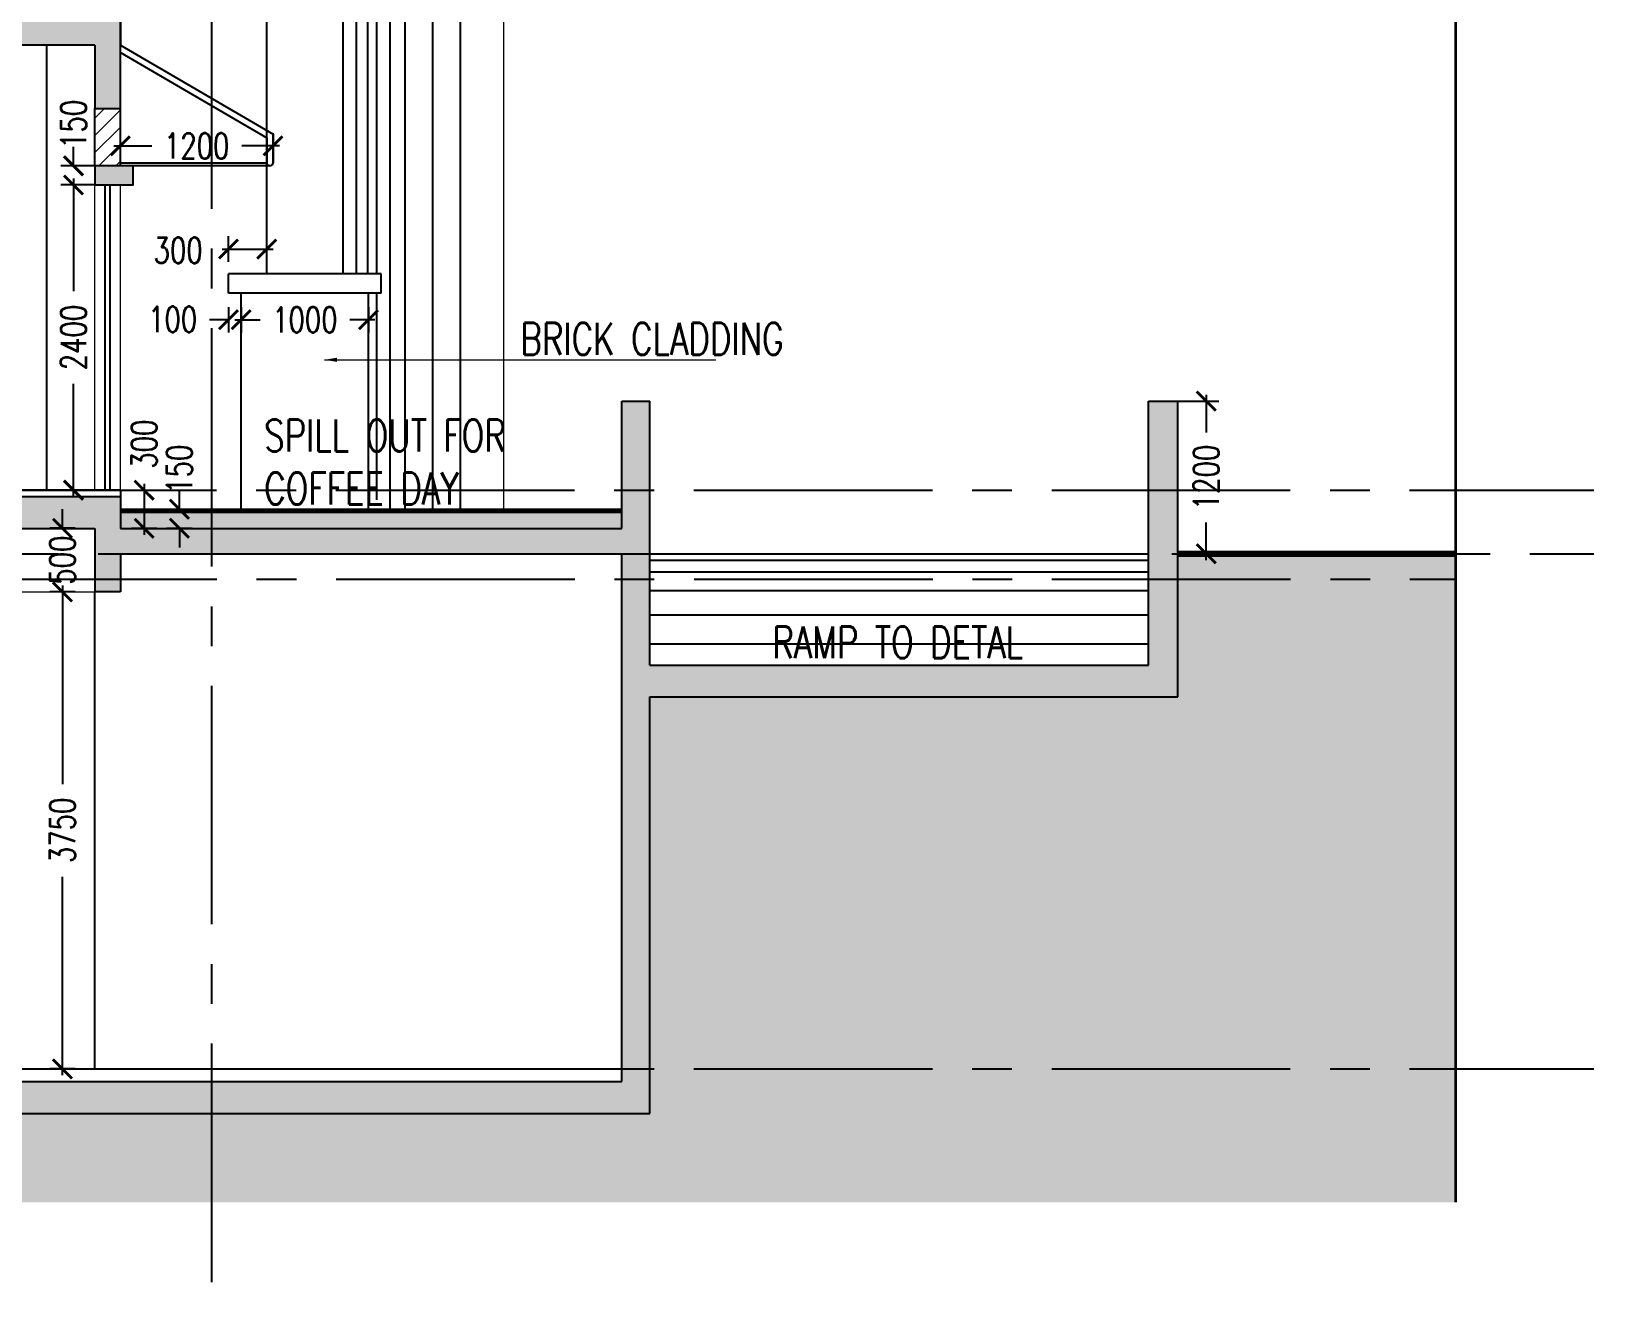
# Model space of a CAD drawing. Extents: x -3644356 to -3532817, y -18707075 to -18638610.
# Drawn here: x -3592342 to -3580064, y -18668627 to -18658591 of the extents above; entities that cross this region are included whole.
import ezdxf

# ---------------------------------------------------------------- set-up
doc = ezdxf.new("R2010")
doc.units = 0
doc.header["$LTSCALE"] = 0.5
doc.header["$PDMODE"] = 3
for name, pattern in [('CENTER', [50.8, 31.75, -6.35, 6.35, -6.35]), ('CENTER2', [1.125, 0.75, -0.125, 0.125, -0.125]), ('CONTINULUS', [0]), ('DASHED', [19.05, 12.7, -6.35])]:
    doc.linetypes.add(name, pattern=pattern)
for name, color, linetype, lineweight in [('A- GLAZING', 5, 'Continuous', 9), ('A- LIGHT LINE', 8, 'Continuous', 9), ('A-DETL-GENF', 92, 'Continuous', 9), ('A-ELE 04', 6, 'Continuous', 9), ('A-ELE 07', 8, 'Continuous', 9), ('A-PARAPET WALL', 4, 'Continuous', 25), ('A-WALL HATCH', 8, 'Continuous', 9)]:
    doc.layers.add(name, color=color, linetype=linetype, lineweight=lineweight)
for name, color, linetype in [('A-BEAM AND SLAB', 7, 'Continuous'), ('A-BEAM HATCH', 252, 'Continuous'), ('A-DIMS', 1, 'Continuous'), ('A-ELE 02', 4, 'Continuous'), ('A-SETBACK', 2, 'DASHED'), ('A-SITE BOUNDARY', 7, 'CENTER'), ('A-SLAB SINING', 252, 'Continuous'), ('A-SLABS', 1, 'Continuous'), ('A-TXTROOM', 3, 'Continuous'), ('A-WALL', 2, 'Continuous'), ('S-GRID', 252, 'CENTER2')]:
    doc.layers.add(name, color=color, linetype=linetype)
doc.styles.add('DIM 100', font='romans.shx', dxfattribs={"width": 0.8})
doc.styles.add('ROMANS', font='romans.shx', dxfattribs={"width": 0.75})
doc.dimstyles.new('1_100 MJR', dxfattribs={"dimscale": 100, "dimtxt": 1.75, "dimasz": 1, "dimexe": 1, "dimexo": 0, "dimgap": 0.09, "dimtad": 0, "dimdsep": 46, "dimtxsty": 'DIM 100', "dimblk": 'ARCHTICK', "dimcen": 0.09, "dimdle": 1, "dimclrd": 8, "dimclre": 8, "dimclrt": 256, "dimazin": 0, "dimtfac": 1, "dimtofl": 0, "dimtmove": 1, "dimatfit": 3, "dimfxl": 0, "dimtolj": 1, "dimtzin": 0, "dimlwd": -1, "dimlwe": -1, "dimarcsym": 0})
doc.dimstyles.new('DIMM-100', dxfattribs={"dimscale": 100, "dimtxt": 2, "dimasz": 1.5, "dimexe": 1, "dimexo": 0, "dimgap": 1, "dimtad": 0, "dimdec": 0, "dimzin": 0, "dimdsep": 46, "dimtxsty": 'ROMANS', "dimblk": 'ARCHTICK', "dimcen": 1.5, "dimdle": 0.5, "dimclrd": 8, "dimclre": 8, "dimclrt": 4, "dimazin": 0, "dimtfac": 1, "dimtdec": 0, "dimtix": 1, "dimtofl": 0, "dimtmove": 2, "dimatfit": 3, "dimldrblk": 'DOT', "dimfxl": 0, "dimtolj": 1, "dimtzin": 0, "dimarcsym": 0})

# ---------------------------------------------------------------- blocks, each defined once
blk = doc.blocks.new('_ArchTick')
at = {"color": 0, "linetype": 'ByBlock', "const_width": 0.15}
blk.add_lwpolyline([(-0.5, -0.5), (0.5, 0.5)], dxfattribs=at)
blk = doc.blocks.new('*D45')
at = {"layer": 'A-DIMS', "color": 8, "lineweight": -2, "transparency": 16777216}
for p, q in [((-3590792, -18660759), (-3590792, -18660959)), ((-3590692, -18660759), (-3590692, -18660959))]:
    blk.add_line(p, q, dxfattribs=at)
at = {"layer": 'A-DIMS', "color": 8, "linetype": 'CONTINULUS', "lineweight": -2, "transparency": 16777216}
for p, q in [((-3590792, -18660859), (-3590942, -18660859)), ((-3590692, -18660859), (-3590542, -18660859))]:
    blk.add_line(p, q, dxfattribs=at)
at = {"layer": 'Defpoints', "color": 0, "transparency": 16777216}
for p in [(-3590792, -18660649), (-3590692, -18660649), (-3590792, -18660859)]:
    blk.add_point(p, dxfattribs=at)
at = {"layer": 'A-DIMS', "color": 8, "lineweight": -2, "transparency": 16777216, "xscale": 150, "yscale": 150, "zscale": 150}
blk.add_blockref('_ArchTick', (-3590792, -18660859), dxfattribs=at)
at = {"layer": 'A-DIMS', "color": 8, "lineweight": -2, "transparency": 16777216, "xscale": 150, "yscale": 150, "zscale": 150, "rotation": 180}
blk.add_blockref('_ArchTick', (-3590692, -18660859), dxfattribs=at)
at = {"layer": 'A-DIMS', "color": 4, "transparency": 16777216, "insert": (-3591231, -18660856), "char_height": 200, "attachment_point": 5, "style": 'ROMANS'}
blk.add_mtext('\\A1;100', dxfattribs=at)
blk = doc.blocks.new('_Dot')
at = {"color": 0, "linetype": 'ByBlock', "lineweight": -2}
blk.add_line((-0.5, 0), (-1, 0), dxfattribs=at)
at = {"color": 0, "linetype": 'ByBlock', "const_width": 0.5}
blk.add_lwpolyline([(-0.25, 0, 1), (0.25, 0, 1)], format="xyb", close=True, dxfattribs=at)
blk = doc.blocks.new('*D46')
at = {"layer": 'A-DIMS', "color": 8, "lineweight": -2, "transparency": 16777216}
for p, q in [((-3590792, -18660403), (-3590792, -18660203)), ((-3590492, -18660403), (-3590492, -18660203))]:
    blk.add_line(p, q, dxfattribs=at)
at = {"layer": 'A-DIMS', "color": 8, "linetype": 'CONTINULUS', "lineweight": -2, "transparency": 16777216}
blk.add_line((-3590842, -18660303), (-3590442, -18660303), dxfattribs=at)
at = {"layer": 'Defpoints', "color": 0, "transparency": 16777216}
for p in [(-3590492, -18660303), (-3590792, -18660499), (-3590492, -18660499)]:
    blk.add_point(p, dxfattribs=at)
at = {"layer": 'A-DIMS', "color": 8, "lineweight": -2, "transparency": 16777216, "xscale": 150, "yscale": 150, "zscale": 150, "rotation": 180}
blk.add_blockref('_ArchTick', (-3590792, -18660303), dxfattribs=at)
at = {"layer": 'A-DIMS', "color": 8, "lineweight": -2, "transparency": 16777216, "xscale": 150, "yscale": 150, "zscale": 150}
blk.add_blockref('_ArchTick', (-3590492, -18660303), dxfattribs=at)
at = {"layer": 'A-DIMS', "color": 4, "transparency": 16777216, "insert": (-3591188, -18660313), "char_height": 200, "attachment_point": 5, "style": 'ROMANS'}
blk.add_mtext('\\A1;300', dxfattribs=at)
blk = doc.blocks.new('*D47')
at = {"layer": 'A-DIMS', "color": 8, "lineweight": -2, "transparency": 16777216}
for p, q in [((-3590692, -18660759), (-3590692, -18660959)), ((-3589692, -18660759), (-3589692, -18660959))]:
    blk.add_line(p, q, dxfattribs=at)
at = {"layer": 'A-DIMS', "color": 8, "linetype": 'CONTINULUS', "lineweight": -2, "transparency": 16777216}
for p, q in [((-3590742, -18660859), (-3590545, -18660859)), ((-3589642, -18660859), (-3589838, -18660859))]:
    blk.add_line(p, q, dxfattribs=at)
at = {"layer": 'Defpoints', "color": 0, "transparency": 16777216}
for p in [(-3590692, -18660649), (-3589692, -18660649), (-3589692, -18660859)]:
    blk.add_point(p, dxfattribs=at)
at = {"layer": 'A-DIMS', "color": 8, "lineweight": -2, "transparency": 16777216, "xscale": 150, "yscale": 150, "zscale": 150, "rotation": 180}
blk.add_blockref('_ArchTick', (-3590692, -18660859), dxfattribs=at)
at = {"layer": 'A-DIMS', "color": 8, "lineweight": -2, "transparency": 16777216, "xscale": 150, "yscale": 150, "zscale": 150}
blk.add_blockref('_ArchTick', (-3589692, -18660859), dxfattribs=at)
at = {"layer": 'A-DIMS', "color": 4, "transparency": 16777216, "insert": (-3590192, -18660859), "char_height": 200, "attachment_point": 5, "style": 'ROMANS'}
blk.add_mtext('\\A1;1000', dxfattribs=at)
blk = doc.blocks.new('*D48')
at = {"layer": 'A-DIMS', "color": 8, "linetype": 'CONTINULUS', "lineweight": -2, "transparency": 16777216}
blk.add_line((-3591455, -18662149), (-3591455, -18662549), dxfattribs=at)
at = {"layer": 'A-DIMS', "color": 8, "lineweight": -2, "transparency": 16777216}
for p, q in [((-3591555, -18662199), (-3591355, -18662199)), ((-3591555, -18662499), (-3591355, -18662499))]:
    blk.add_line(p, q, dxfattribs=at)
at = {"layer": 'Defpoints', "color": 0, "transparency": 16777216}
for p in [(-3591642, -18662199), (-3591642, -18662499), (-3591455, -18662499)]:
    blk.add_point(p, dxfattribs=at)
at = {"layer": 'A-DIMS', "color": 8, "lineweight": -2, "transparency": 16777216, "xscale": 150, "yscale": 150, "zscale": 150}
for p, rotation in [((-3591455, -18662199), 90), ((-3591455, -18662499), 270)]:
    blk.add_blockref('_ArchTick', p, dxfattribs=dict(at, rotation=rotation))
at = {"layer": 'A-DIMS', "color": 4, "transparency": 16777216, "insert": (-3591455, -18661837), "char_height": 200, "attachment_point": 5, "rotation": 90, "style": 'ROMANS'}
blk.add_mtext('\\A1;300', dxfattribs=at)
blk = doc.blocks.new('*D49')
at = {"layer": 'A-DIMS', "color": 8, "linetype": 'CONTINULUS', "lineweight": -2, "transparency": 16777216}
for p, q in [((-3591178, -18662349), (-3591178, -18662199)), ((-3591178, -18662499), (-3591178, -18662649))]:
    blk.add_line(p, q, dxfattribs=at)
at = {"layer": 'A-DIMS', "color": 8, "lineweight": -2, "transparency": 16777216}
for p, q in [((-3591278, -18662349), (-3591078, -18662349)), ((-3591278, -18662499), (-3591078, -18662499))]:
    blk.add_line(p, q, dxfattribs=at)
at = {"layer": 'Defpoints', "color": 0, "transparency": 16777216}
for p in [(-3591642, -18662349), (-3591642, -18662499), (-3591178, -18662499)]:
    blk.add_point(p, dxfattribs=at)
at = {"layer": 'A-DIMS', "color": 8, "lineweight": -2, "transparency": 16777216, "xscale": 150, "yscale": 150, "zscale": 150}
for p, rotation in [((-3591178, -18662349), 270), ((-3591178, -18662499), 90)]:
    blk.add_blockref('_ArchTick', p, dxfattribs=dict(at, rotation=rotation))
at = {"layer": 'A-DIMS', "color": 4, "transparency": 16777216, "insert": (-3591178, -18662034), "char_height": 200, "attachment_point": 5, "rotation": 90, "style": 'ROMANS'}
blk.add_mtext('\\A1;150', dxfattribs=at)
blk = doc.blocks.new('*D51')
at = {"layer": 'A-DIMS', "color": 8, "linetype": 'CONTINULUS', "lineweight": -2, "transparency": 16777216}
for p, q in [((-3592097, -18662499), (-3592097, -18662349)), ((-3592097, -18662999), (-3592097, -18663149))]:
    blk.add_line(p, q, dxfattribs=at)
at = {"layer": 'A-DIMS', "color": 8, "lineweight": -2, "transparency": 16777216}
for p, q in [((-3591997, -18662499), (-3592197, -18662499)), ((-3591997, -18662999), (-3592197, -18662999))]:
    blk.add_line(p, q, dxfattribs=at)
at = {"layer": 'Defpoints', "color": 0, "transparency": 16777216}
for p in [(-3591842, -18662499), (-3592097, -18662999), (-3591842, -18662999)]:
    blk.add_point(p, dxfattribs=at)
at = {"layer": 'A-DIMS', "color": 8, "lineweight": -2, "transparency": 16777216, "xscale": 150, "yscale": 150, "zscale": 150}
for p, rotation in [((-3592097, -18662499), 270), ((-3592097, -18662999), 90)]:
    blk.add_blockref('_ArchTick', p, dxfattribs=dict(at, rotation=rotation))
at = {"layer": 'A-DIMS', "color": 4, "transparency": 16777216, "insert": (-3592097, -18662749), "char_height": 200, "attachment_point": 5, "rotation": 90, "style": 'ROMANS'}
blk.add_mtext('\\A1;500', dxfattribs=at)
blk = doc.blocks.new('*D52')
at = {"layer": 'A-DIMS', "color": 8, "lineweight": -2, "transparency": 16777216}
for p, q in [((-3591997, -18662999), (-3592197, -18662999)), ((-3591997, -18666749), (-3592197, -18666749))]:
    blk.add_line(p, q, dxfattribs=at)
at = {"layer": 'A-DIMS', "color": 8, "linetype": 'CONTINULUS', "lineweight": -2, "transparency": 16777216}
for p, q in [((-3592097, -18662949), (-3592097, -18664510)), ((-3592097, -18666799), (-3592097, -18665239))]:
    blk.add_line(p, q, dxfattribs=at)
at = {"layer": 'Defpoints', "color": 0, "transparency": 16777216}
for p in [(-3591842, -18662999), (-3592097, -18666749), (-3591842, -18666749)]:
    blk.add_point(p, dxfattribs=at)
at = {"layer": 'A-DIMS', "color": 8, "lineweight": -2, "transparency": 16777216, "xscale": 150, "yscale": 150, "zscale": 150}
for p, rotation in [((-3592097, -18662999), 90), ((-3592097, -18666749), 270)]:
    blk.add_blockref('_ArchTick', p, dxfattribs=dict(at, rotation=rotation))
at = {"layer": 'A-DIMS', "color": 4, "transparency": 16777216, "insert": (-3592097, -18664874), "char_height": 200, "attachment_point": 5, "rotation": 90, "style": 'ROMANS'}
blk.add_mtext('\\A1;3750', dxfattribs=at)
blk = doc.blocks.new('*D68')
at = {"layer": 'A-DIMS', "color": 8, "lineweight": -2, "transparency": 16777216}
for p, q in [((-3591842, -18659799), (-3592110, -18659799)), ((-3592010, -18659749), (-3592010, -18660635)), ((-3592010, -18662249), (-3592010, -18661364)), ((-3591842, -18662199), (-3592110, -18662199))]:
    blk.add_line(p, q, dxfattribs=at)
at = {"layer": 'Defpoints', "color": 0, "transparency": 16777216}
for p in [(-3592010, -18659799), (-3591842, -18659799), (-3591842, -18662199)]:
    blk.add_point(p, dxfattribs=at)
at = {"layer": 'A-DIMS', "color": 8, "lineweight": -2, "transparency": 16777216, "xscale": 150, "yscale": 150, "zscale": 150}
for p, rotation in [((-3592010, -18659799), 90), ((-3592010, -18662199), 270)]:
    blk.add_blockref('_ArchTick', p, dxfattribs=dict(at, rotation=rotation))
at = {"layer": 'A-DIMS', "color": 4, "transparency": 16777216, "insert": (-3592010, -18660999), "char_height": 200, "attachment_point": 5, "rotation": 90, "style": 'ROMANS'}
blk.add_mtext('\\A1;2400', dxfattribs=at)
blk = doc.blocks.new('*D69')
at = {"layer": 'A-DIMS', "color": 8, "lineweight": -2, "transparency": 16777216}
for p, q in [((-3592010, -18659649), (-3592010, -18659499)), ((-3591842, -18659649), (-3592110, -18659649)), ((-3591842, -18659799), (-3592110, -18659799)), ((-3592010, -18659799), (-3592010, -18659949))]:
    blk.add_line(p, q, dxfattribs=at)
at = {"layer": 'Defpoints', "color": 0, "transparency": 16777216}
for p in [(-3592010, -18659649), (-3591842, -18659649), (-3591842, -18659799)]:
    blk.add_point(p, dxfattribs=at)
at = {"layer": 'A-DIMS', "color": 8, "lineweight": -2, "transparency": 16777216, "xscale": 150, "yscale": 150, "zscale": 150}
for p, rotation in [((-3592010, -18659649), 270), ((-3592010, -18659799), 90)]:
    blk.add_blockref('_ArchTick', p, dxfattribs=dict(at, rotation=rotation))
at = {"layer": 'A-DIMS', "color": 4, "transparency": 16777216, "insert": (-3592010, -18659323), "char_height": 200, "attachment_point": 5, "rotation": 90, "style": 'ROMANS'}
blk.add_mtext('\\A1;150', dxfattribs=at)
blk = doc.blocks.new('*D70')
at = {"layer": 'A-DIMS', "color": 8, "lineweight": -2, "transparency": 16777216}
for p, q in [((-3591642, -18659649), (-3591642, -18659392)), ((-3590442, -18659624), (-3590442, -18659392)), ((-3591692, -18659492), (-3591395, -18659492)), ((-3590392, -18659492), (-3590688, -18659492))]:
    blk.add_line(p, q, dxfattribs=at)
at = {"layer": 'Defpoints', "color": 0, "transparency": 16777216}
for p in [(-3590442, -18659492), (-3591642, -18659649), (-3590442, -18659624)]:
    blk.add_point(p, dxfattribs=at)
at = {"layer": 'A-DIMS', "color": 8, "lineweight": -2, "transparency": 16777216, "xscale": 150, "yscale": 150, "zscale": 150, "rotation": 180}
blk.add_blockref('_ArchTick', (-3591642, -18659492), dxfattribs=at)
at = {"layer": 'A-DIMS', "color": 8, "lineweight": -2, "transparency": 16777216, "xscale": 150, "yscale": 150, "zscale": 150}
blk.add_blockref('_ArchTick', (-3590442, -18659492), dxfattribs=at)
at = {"layer": 'A-DIMS', "color": 4, "transparency": 16777216, "insert": (-3591042, -18659492), "char_height": 200, "attachment_point": 5, "style": 'ROMANS'}
blk.add_mtext('\\A1;1200', dxfattribs=at)
blk = doc.blocks.new('*D82')
at = {"layer": 'A-DIMS', "color": 8, "lineweight": -2, "transparency": 16777216}
for p, q in [((-3583334, -18661499), (-3583009, -18661499)), ((-3583109, -18661449), (-3583109, -18661746)), ((-3583109, -18662749), (-3583109, -18662453)), ((-3583334, -18662699), (-3583009, -18662699))]:
    blk.add_line(p, q, dxfattribs=at)
at = {"layer": 'Defpoints', "color": 0, "transparency": 16777216}
for p in [(-3583334, -18661499), (-3583109, -18661499), (-3583334, -18662699)]:
    blk.add_point(p, dxfattribs=at)
at = {"layer": 'A-DIMS', "color": 8, "lineweight": -2, "transparency": 16777216, "xscale": 150, "yscale": 150, "zscale": 150}
for p, rotation in [((-3583109, -18661499), 90), ((-3583109, -18662699), 270)]:
    blk.add_blockref('_ArchTick', p, dxfattribs=dict(at, rotation=rotation))
at = {"layer": 'A-DIMS', "color": 4, "transparency": 16777216, "insert": (-3583109, -18662099), "char_height": 200, "attachment_point": 5, "rotation": 90, "style": 'ROMANS'}
blk.add_mtext('\\A1;1200', dxfattribs=at)

msp = doc.modelspace()

# ---------------------------------------------------------------- hatches: boundary and pattern name
at = {"layer": 'A-BEAM HATCH'}
h = msp.add_hatch(color=256, dxfattribs=at)
h.dxf.hatch_style = 1
h.paths.add_polyline_path([(-3614627.1, -18658449.2), (-3619627.1, -18658449.2), (-3619827.1, -18658449.2), (-3619827.1, -18658749.2), (-3625127.1, -18658749.2), (-3625127.1, -18658449.2), (-3625327.1, -18658449.2), (-3625327.1, -18659199.2), (-3625127.1, -18659199.2), (-3625127.1, -18658949.2), (-3619827.1, -18658949.2), (-3619827.1, -18659049.2), (-3619627.1, -18659049.2), (-3619627.1, -18658699.2), (-3615027.1, -18658699.2), (-3615027.1, -18659199.2), (-3614827.1, -18659199.2), (-3614827.1, -18658699.2), (-3614627.1, -18658699.2)])
h.paths.add_polyline_path([(-3591641.8, -18658449.2), (-3591841.8, -18658449.2), (-3607127.1, -18658449.2), (-3607127.1, -18658699.2), (-3606927.1, -18658699.2), (-3606927.1, -18659199.2), (-3606727.1, -18659199.2), (-3606727.1, -18658699.2), (-3591841.8, -18658699.2), (-3591841.8, -18659199.2), (-3591641.8, -18659199.2)])
h = msp.add_hatch(color=256, dxfattribs=at)
h.dxf.hatch_style = 1
h.paths.add_polyline_path([(-3591541.8, -18659649.2), (-3591841.8, -18659649.2), (-3591841.8, -18659799.2), (-3591541.8, -18659799.2)])
h = msp.add_hatch(color=256, dxfattribs=at)
h.dxf.hatch_style = 1
h.paths.add_polyline_path([(-3626492.2, -18661499.2), (-3626694.1, -18661499.2), (-3626694.1, -18662249.2), (-3626492.2, -18662249.2)])
h.paths.add_polyline_path([(-3626492.2, -18662249.2), (-3626694.1, -18662249.2), (-3626694.1, -18662699.2), (-3626492.2, -18662699.2)])
h.paths.add_polyline_path([(-3626492.2, -18662699.2), (-3626694.1, -18662699.2), (-3626694.1, -18662899.2), (-3626492.2, -18662899.2)])
h.paths.add_polyline_path([(-3626492.2, -18662899.2), (-3626694.1, -18662899.2), (-3626694.1, -18666749.2), (-3626492.2, -18666749.2)])
h.paths.add_polyline_path([(-3587482.5, -18666749.2), (-3587700.9, -18666749.2), (-3587700.9, -18666849.2), (-3626492.2, -18666849.2), (-3626492.2, -18666749.2), (-3626694.1, -18666749.2), (-3626694.1, -18667099.2), (-3587482.5, -18667099.2)])
h.paths.add_polyline_path([(-3587482.5, -18661499.2), (-3587700.9, -18661499.2), (-3587700.9, -18666749.2), (-3587482.5, -18666749.2)])
h = msp.add_hatch(color=256, dxfattribs=at)
h.dxf.hatch_style = 1
h.paths.add_polyline_path([(-3583333.6, -18661499.2), (-3583563.3, -18661499.2), (-3583563.3, -18662249.2), (-3583333.6, -18662249.2)])
h.paths.add_polyline_path([(-3583333.6, -18662249.2), (-3583563.3, -18662249.2), (-3583563.3, -18662699.2), (-3583333.6, -18662699.2)])
h.paths.add_polyline_path([(-3583333.6, -18662699.2), (-3583563.3, -18662699.2), (-3583563.3, -18662899.2), (-3583333.6, -18662899.2)])
h.paths.add_polyline_path([(-3583333.6, -18662899.2), (-3583563.3, -18662899.2), (-3583563.3, -18663574.2), (-3587482.5, -18663574.2), (-3587482.5, -18663824.2), (-3583333.6, -18663824.2)])
h = msp.add_hatch(color=256, dxfattribs=at)
h.dxf.hatch_style = 1
h.paths.add_polyline_path([(-3591641.8, -18662499.2), (-3591841.8, -18662499.2), (-3591841.8, -18662699.2), (-3591641.8, -18662699.2)], flags=17)
h.paths.add_polyline_path([(-3591641.8, -18662699.2), (-3591841.8, -18662699.2), (-3591841.8, -18662899.2), (-3591641.8, -18662899.2)])
h.paths.add_polyline_path([(-3591641.8, -18662899.2), (-3591841.8, -18662899.2), (-3591841.8, -18662999.2), (-3591641.8, -18662999.2)])
h.paths.add_polyline_path([(-3625127.1, -18662899.2), (-3625327.1, -18662899.2), (-3625327.1, -18662999.2), (-3625127.1, -18662999.2)])
h.paths.add_polyline_path([(-3625127.1, -18662699.2), (-3625327.1, -18662699.2), (-3625327.1, -18662899.2), (-3625127.1, -18662899.2)])
h.paths.add_polyline_path([(-3591641.8, -18662249.2), (-3625327.1, -18662249.2), (-3625327.1, -18662699.2), (-3625127.1, -18662699.2), (-3625127.1, -18662499.2), (-3591641.8, -18662499.2)])
h = msp.add_hatch(color=256, dxfattribs=at)
h.dxf.hatch_style = 1
h.paths.add_polyline_path([(-3587700.9, -18662499.2), (-3591641.8, -18662499.2), (-3591641.8, -18662649.2), (-3587700.9, -18662649.2)])
h.paths.add_polyline_path([(-3587700.9, -18662649.2), (-3591641.8, -18662649.2), (-3591641.8, -18662699.2), (-3587700.9, -18662699.2)])
at = {"layer": 'A-DETL-GENF'}
h = msp.add_hatch(dxfattribs=at)
h.set_pattern_fill('EARTH', color=252, scale=100)
h.paths.add_polyline_path([(-3632549.4, -18667798.9), (-3581150, -18667798.9), (-3581150, -18662699.2), (-3583333.6, -18662699.2), (-3583333.6, -18663824.2), (-3587482.5, -18663824.2), (-3587482.5, -18667099.2), (-3626694.1, -18667099.2), (-3626694.1, -18663949.2), (-3630530.4, -18663949.2), (-3630530.4, -18662724.2), (-3632549.4, -18662699.2)])
at = {"layer": 'A-SLAB SINING'}
h = msp.add_hatch(dxfattribs=at)
h.set_pattern_fill('AR-SAND', color=256, scale=0.7)
h.set_pattern_definition([(37.5, (0, 50), (-1.120021907, 34.258926613), [0, -27.0256, 0, -30.226, 0, -28.8925]), (7.5, (0, 50), (31.46662982, 50.17775704), [0, -14.5796, 0, -24.3586, 0, -9.3345]), (327.5, (-21.87, 50), (55.369465917, 0.100602927), [0, -8.89, 0, -32.004, 0, -41.783]), (317.5, (-21.87, 50), (53.44895167, 15.60505263), [0, -4.445, 0, -20.9804, 0, -24.003])])
h.paths.add_polyline_path([(-3587700.9, -18662371.2), (-3591641.8, -18662371.2), (-3591641.8, -18662499.2), (-3587700.9, -18662499.2)])
at = {"layer": 'A-WALL HATCH'}
h = msp.add_hatch(dxfattribs=at)
h.set_pattern_fill('ANSI31', color=256, scale=30, angle=180)
h.paths.add_polyline_path([(-3591641.8, -18659199.2), (-3591841.8, -18659199.2), (-3591841.8, -18659649.2), (-3591641.8, -18659649.2)])

# ---------------------------------------------------------------- linework, layer by layer
at = {"layer": 'A- GLAZING'}
for p, q in [((-3591841.8, -18662199.2), (-3591841.8, -18659799.2)), ((-3591641.8, -18662199.2), (-3591641.8, -18659799.2))]:
    msp.add_line(p, q, dxfattribs=at)
at = {"layer": 'A-BEAM AND SLAB'}
for p, q in [((-3587700.9, -18662499.2), (-3587700.9, -18661499.2)), ((-3587700.9, -18661499.2), (-3587482.5, -18661499.2)), ((-3587482.5, -18663574.2), (-3587482.5, -18661499.2)), ((-3583563.3, -18663574.2), (-3583563.3, -18661499.2)), ((-3583563.3, -18661499.2), (-3583333.6, -18661499.2)), ((-3583333.6, -18663824.2), (-3583333.6, -18661499.2)), ((-3625327.1, -18662249.2), (-3591641.8, -18662249.2)), ((-3591641.8, -18662249.2), (-3591641.8, -18662499.2)), ((-3591641.8, -18662249.2), (-3591641.8, -18662499.2)), ((-3625127.1, -18662499.2), (-3591841.8, -18662499.2)), ((-3591841.8, -18662499.2), (-3591841.8, -18662999.2)), ((-3591641.8, -18662499.2), (-3587700.9, -18662499.2)), ((-3591641.8, -18662699.2), (-3591641.8, -18662999.2)), ((-3591641.8, -18662699.2), (-3587700.9, -18662699.2)), ((-3587700.9, -18666849.2), (-3587700.9, -18662699.2)), ((-3591641.8, -18662999.2), (-3591841.8, -18662999.2)), ((-3587482.5, -18663574.2), (-3583563.3, -18663574.2)), ((-3587482.5, -18667099.2), (-3587482.5, -18663824.2)), ((-3587482.5, -18663824.2), (-3583333.6, -18663824.2)), ((-3626492.2, -18666849.2), (-3587700.9, -18666849.2)), ((-3626694.1, -18667099.2), (-3587482.5, -18667099.2))]:
    msp.add_line(p, q, dxfattribs=at)
at = {"layer": 'A-BEAM AND SLAB', "color": 8}
for p, q in [((-3587482.5, -18662699.2), (-3583563.3, -18662699.2)), ((-3587482.5, -18662748.3), (-3583563.3, -18662748.3)), ((-3587482.5, -18662841.1), (-3583563.3, -18662841.1)), ((-3587482.5, -18662988.4), (-3583563.3, -18662988.4)), ((-3587482.5, -18663179.3), (-3583563.3, -18663179.3)), ((-3587482.5, -18663408.5), (-3583563.3, -18663408.5))]:
    msp.add_line(p, q, dxfattribs=at)
at = {"layer": 'A-BEAM AND SLAB'}
for points in [[(-3606927.1, -18658699.2), (-3607127.1, -18658699.2), (-3607127.1, -18658449.2), (-3591641.8, -18658449.2), (-3591641.8, -18658699.2)], [(-3591841.8, -18658699.2), (-3591841.8, -18659199.2), (-3591641.8, -18659199.2), (-3591641.8, -18658449.2), (-3591841.8, -18658449.2)], [(-3591841.8, -18658699.2), (-3606727.1, -18658699.2)]]:
    msp.add_lwpolyline(points, dxfattribs=at)
msp.add_lwpolyline([(-3591841.8, -18659799.2), (-3591541.8, -18659799.2), (-3591541.8, -18659649.2), (-3591841.8, -18659649.2)], close=True, dxfattribs=at)
at = {"layer": 'A-ELE 02', "color": 8}
for p, q in [((-3589788.8, -18648149.2), (-3589788.8, -18660499.2)), ((-3589699.8, -18648149.2), (-3589699.8, -18660499.2)), ((-3589629.8, -18648149.2), (-3589629.8, -18660499.2)), ((-3589523.8, -18648149.2), (-3589523.8, -18662349.2)), ((-3589405.8, -18648149.2), (-3589405.8, -18662349.2)), ((-3589188.8, -18648149.2), (-3589188.8, -18662349.2)), ((-3588971.8, -18648149.2), (-3588971.8, -18662349.2)), ((-3592219, -18662199.2), (-3592219, -18658699.2)), ((-3589629.8, -18660649.2), (-3589629.8, -18662274.2))]:
    msp.add_line(p, q, dxfattribs=at)
at = {"layer": 'A-ELE 02'}
for p, q in [((-3590491.8, -18660499.2), (-3590491.8, -18654899.2)), ((-3589891.8, -18660499.2), (-3589891.8, -18655399.2)), ((-3589591.8, -18660499.2), (-3590791.8, -18660499.2)), ((-3590791.8, -18660649.2), (-3590791.8, -18660499.2)), ((-3589591.8, -18660649.2), (-3589591.8, -18660499.2)), ((-3589591.8, -18660649.2), (-3590791.8, -18660649.2)), ((-3590691.8, -18662349.2), (-3590691.8, -18660649.2)), ((-3589691.8, -18662349.2), (-3589691.8, -18660649.2)), ((-3591841.8, -18666749.2), (-3591841.8, -18662999.2))]:
    msp.add_line(p, q, dxfattribs=at)
at = {"layer": 'A-ELE 04'}
msp.add_line((-3588628.7, -18662349.2), (-3588628.7, -18648149.2), dxfattribs=at)
at = {"layer": 'A-ELE 07'}
msp.add_line((-3598427.1, -18662999.2), (-3591641.8, -18662999.2), dxfattribs=at)
at = {"layer": 'A-PARAPET WALL'}
for p, q in [((-3591761.8, -18662199.2), (-3591761.8, -18659799.2)), ((-3591721.8, -18662199.2), (-3591721.8, -18659799.2))]:
    msp.add_line(p, q, dxfattribs=at)
at = {"layer": 'A-SETBACK', "lineweight": -2, "ltscale": 50, "const_width": 20}
msp.add_lwpolyline([(-3581150, -18656166.3), (-3581150, -18667798.9)], dxfattribs=at)
at = {"layer": 'A-SITE BOUNDARY', "linetype": 'CONTINULUS', "ltscale": 200, "const_width": 50}
msp.add_lwpolyline([(-3583333.6, -18662699.2), (-3581150, -18662699.2)], dxfattribs=at)
at = {"layer": 'A-SLABS'}
for p, q in [((-3591641.8, -18658699.2), (-3590441.8, -18659399.2)), ((-3591641.8, -18658757.1), (-3590491.8, -18659428)), ((-3590491.8, -18659428), (-3590491.8, -18659624.2)), ((-3590441.8, -18659399.2), (-3590441.8, -18659624.2)), ((-3590491.3, -18659629.2), (-3591641.8, -18659629.2)), ((-3590466.8, -18659649.2), (-3591641.8, -18659649.2)), ((-3591641.8, -18662199.2), (-3598427.1, -18662199.2)), ((-3591641.8, -18662199.2), (-3591641.8, -18662249.2)), ((-3591641.8, -18662349.2), (-3587700.9, -18662349.2)), ((-3620127.1, -18666749.2), (-3587700.9, -18666749.2))]:
    msp.add_line(p, q, dxfattribs=at)
at = {"layer": 'A-SLABS', "color": 8}
for p, q in [((-3591641.8, -18662359.2), (-3587700.9, -18662359.2)), ((-3591641.8, -18662371.2), (-3587700.9, -18662371.2))]:
    msp.add_line(p, q, dxfattribs=at)
at = {"layer": 'A-SLABS'}
msp.add_arc((-3590466.8, -18659624.2), 25, 180, 0, dxfattribs=at)
at = {"layer": 'A-WALL'}
for p, q in [((-3591841.8, -18659649.2), (-3591841.8, -18659199.2)), ((-3591641.8, -18659649.2), (-3591641.8, -18659199.2))]:
    msp.add_line(p, q, dxfattribs=at)
at = {"layer": 'S-GRID', "ltscale": 5000}
for p, q in [((-3590926.8, -18644049.9), (-3590926.8, -18668627.3)), ((-3634948.4, -18662199.2), (-3580064.2, -18662199.2)), ((-3634003.9, -18662699.2), (-3580064.2, -18662699.2)), ((-3640571.2, -18662899.2), (-3581156.3, -18662899.2)), ((-3634948.4, -18666749.2), (-3580064.2, -18666749.2))]:
    msp.add_line(p, q, dxfattribs=at)

# ---------------------------------------------------------------- texts
at = {"layer": 'A-TXTROOM', "char_height": 250.282, "attachment_point": 1, "style": 'ROMANS'}
for s, insert, width in [('\\pi702.77;BRICK CLADDING', (-3589200.2, -18660883.6), 3684.893), ('SPILL OUT FOR \\PCOFFEE DAY', (-3590511.2, -18661643.5), 4160.858), ('RAMP TO DETAL', (-3586518.1, -18663270.5), 4160.858)]:
    msp.add_mtext(s, dxfattribs=dict(at, insert=insert, width=width))

# ---------------------------------------------------------------- dimensions: what is measured, and where the dimension line sits
at = {"layer": 'A-DIMS'}
dim = msp.add_linear_dim(base=(-3592009.8, -18659649.2), p1=(-3591841.8, -18659799.2), p2=(-3591841.8, -18659649.2), angle=90, dimstyle='DIMM-100', dxfattribs=at)
dim.commit()
dim.dimension.update_dxf_attribs({"geometry": '*D69', "text_midpoint": (-3592009.8, -18659322.6), "dimtype": 128})
dim = msp.add_linear_dim(base=(-3590441.8, -18659491.7), p1=(-3591641.8, -18659649.2), p2=(-3590441.8, -18659624.2), dimstyle='DIMM-100', dxfattribs=at)
dim.commit()
dim.dimension.update_dxf_attribs({"geometry": '*D70', "text_midpoint": (-3591041.8, -18659491.7)})
for base, p1, p2, picture, middle in [((-3592009.8, -18659799.2), (-3591841.8, -18662199.2), (-3591841.8, -18659799.2), '*D68', (-3592009.8, -18660999.2)), ((-3583109.5, -18661499.2), (-3583333.6, -18662699.2), (-3583333.6, -18661499.2), '*D82', (-3583109.5, -18662099.2))]:
    dim = msp.add_linear_dim(base=base, p1=p1, p2=p2, angle=90, dimstyle='DIMM-100', dxfattribs=at)
    dim.commit()
    dim.dimension.update_dxf_attribs({"geometry": picture, "text_midpoint": middle})
for base, p1, p2, picture, middle in [((-3590491.8, -18660303.5), (-3590791.8, -18660499.2), (-3590491.8, -18660499.2), '*D46', (-3591187.8, -18660313.3)), ((-3590791.8, -18660859.4), (-3590691.8, -18660649.2), (-3590791.8, -18660649.2), '*D45', (-3591230.6, -18660856.1))]:
    dim = msp.add_linear_dim(base=base, p1=p1, p2=p2, dimstyle='DIMM-100', override={"dimfxlon": 1}, dxfattribs=at)
    dim.commit()
    dim.dimension.update_dxf_attribs({"geometry": picture, "text_midpoint": middle, "dimtype": 128})
dim = msp.add_linear_dim(base=(-3589691.8, -18660859.4), p1=(-3590691.8, -18660649.2), p2=(-3589691.8, -18660649.2), dimstyle='DIMM-100', override={"dimfxlon": 1}, dxfattribs=at)
dim.commit()
dim.dimension.update_dxf_attribs({"geometry": '*D47', "text_midpoint": (-3590191.8, -18660859.4)})
for base, p1, picture, middle in [((-3591455.2, -18662499.2), (-3591641.8, -18662199.2), '*D48', (-3591455.2, -18661836.6)), ((-3591178.5, -18662499.2), (-3591641.8, -18662349.2), '*D49', (-3591178.5, -18662034.3))]:
    dim = msp.add_linear_dim(base=base, p1=p1, p2=(-3591641.8, -18662499.2), angle=90, dimstyle='DIMM-100', override={"dimfxlon": 1}, dxfattribs=at)
    dim.commit()
    dim.dimension.update_dxf_attribs({"geometry": picture, "text_midpoint": middle, "dimtype": 128})
for base, p1, p2, picture, middle in [((-3592096.5, -18662999.2), (-3591841.8, -18662499.2), (-3591841.8, -18662999.2), '*D51', (-3592096.5, -18662749.2)), ((-3592096.5, -18666749.2), (-3591841.8, -18662999.2), (-3591841.8, -18666749.2), '*D52', (-3592096.5, -18664874.2))]:
    dim = msp.add_linear_dim(base=base, p1=p1, p2=p2, angle=90, dimstyle='DIMM-100', override={"dimfxlon": 1}, dxfattribs=at)
    dim.commit()
    dim.dimension.update_dxf_attribs({"geometry": picture, "text_midpoint": middle})

# ---------------------------------------------------------------- leaders
at = {"layer": 'A- LIGHT LINE'}
msp.add_leader([(-3590038.9, -18661174.1, 0), (-3586963.6, -18661174.1, 0)], dimstyle='1_100 MJR', dxfattribs=at)

doc.saveas('drawing.dxf')
